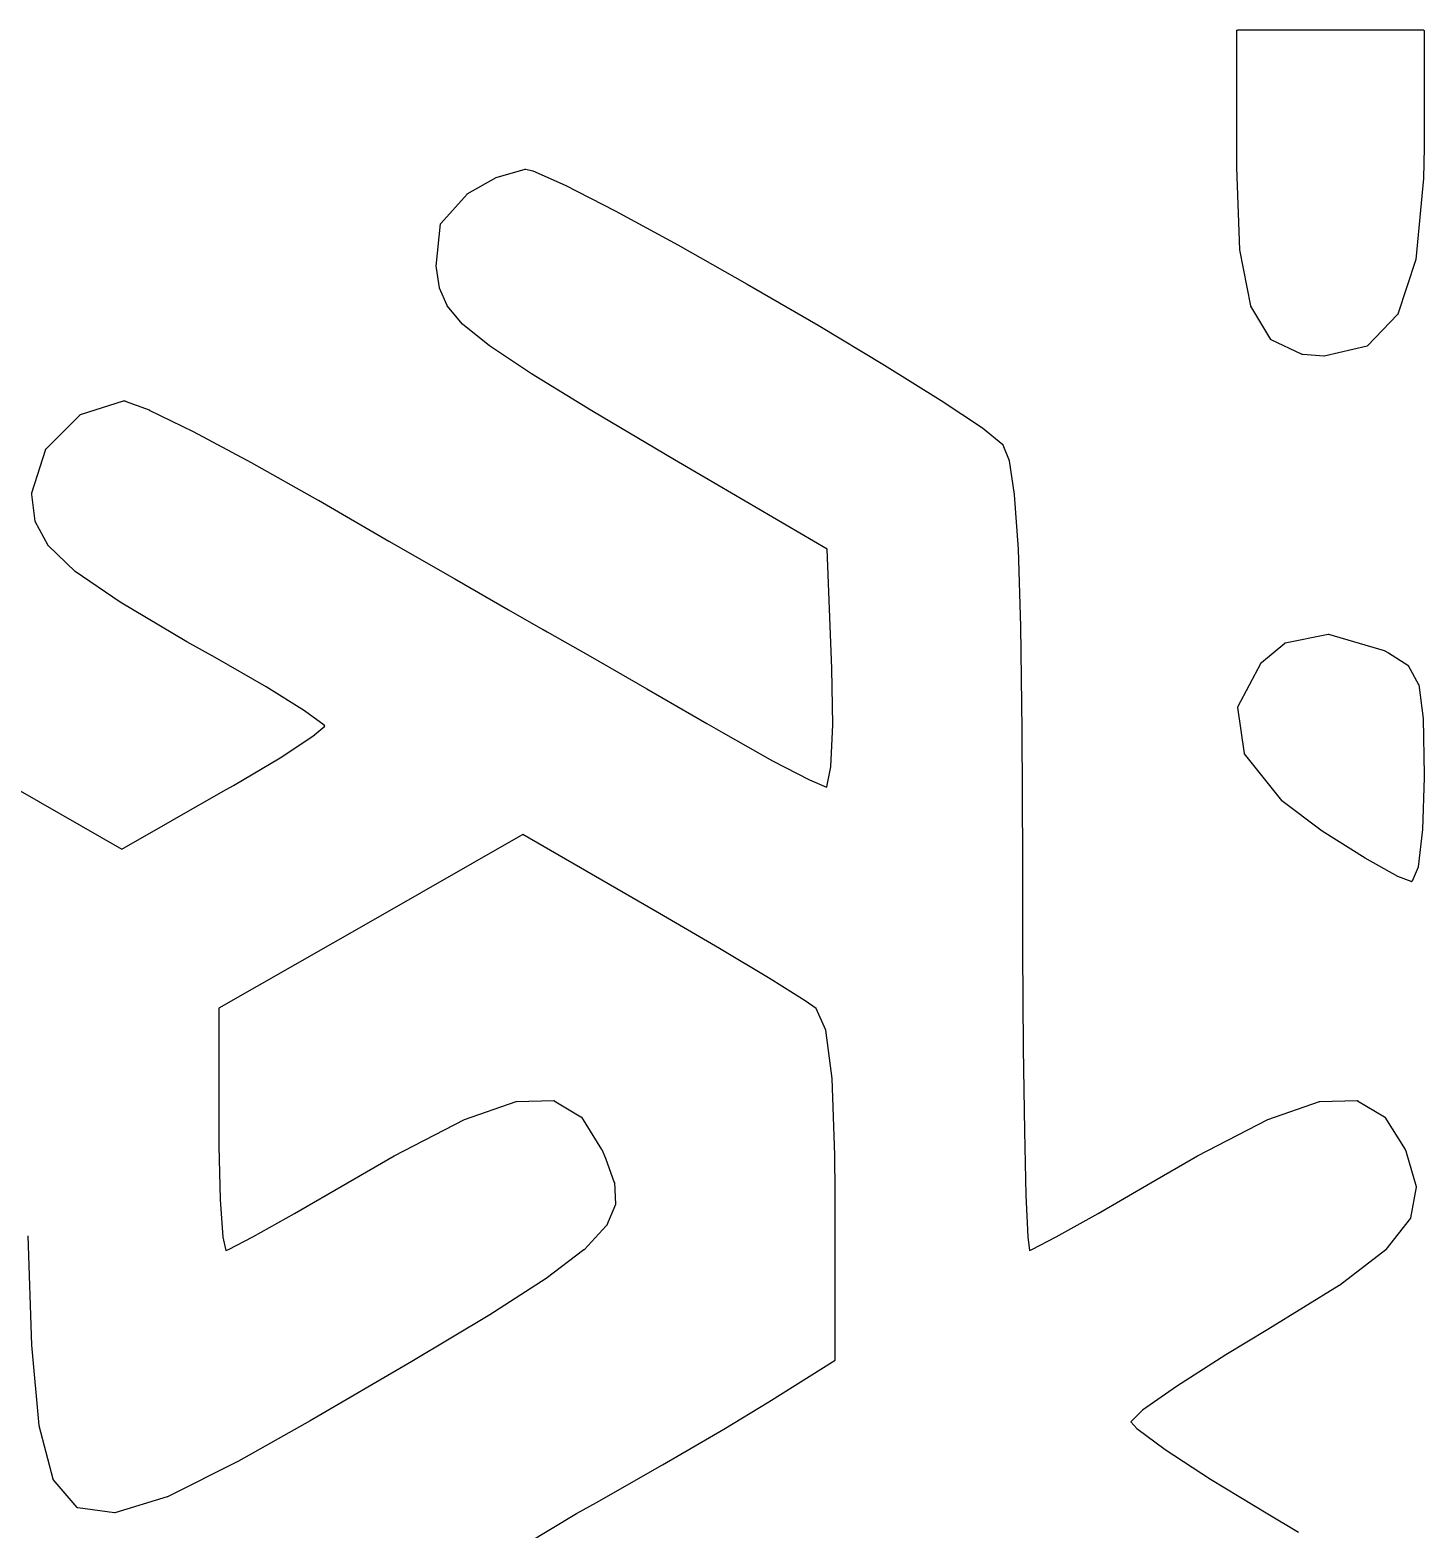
# Model space of a CAD drawing. Extents: x 175 to 215.1, y -115.1 to -74.9.
# Drawn here: x 207.48 to 215.12, y -83.14 to -74.93 of the extents above; entities that cross this region are included whole.
import ezdxf

# ---------------------------------------------------------------- set-up
doc = ezdxf.new("R2010")
doc.units = 0
doc.layers.add('BLACK', color=7, linetype='CONTINUOUS')

msp = doc.modelspace()

# ---------------------------------------------------------------- linework, layer by layer
at = {"layer": 'BLACK', "linetype": 'CONTINUOUS'}
for p, q in [((214.095, -74.932), (214.096, -74.9315)), ((214.095, -74.9321), (214.095, -74.932)), ((214.095, -74.932), (214.095, -74.932)), ((214.095, -74.9324), (214.095, -74.9321)), ((214.095, -74.933), (214.095, -74.9324)), ((214.095, -74.9334), (214.095, -74.933)), ((214.095, -74.933), (214.095, -74.933)), ((214.095, -74.933), (214.095, -74.933)), ((214.095, -74.9339), (214.095, -74.9334)), ((214.095, -75.6829), (214.095, -74.9339)), ((214.096, -74.9305), (214.096, -74.9304)), ((214.096, -74.9304), (214.097, -74.9304)), ((214.096, -74.9308), (214.096, -74.9305)), ((214.096, -74.9312), (214.096, -74.9308)), ((214.096, -74.9315), (214.096, -74.9312)), ((214.096, -74.9312), (214.096, -74.9312)), ((214.096, -74.9312), (214.096, -74.9312)), ((214.097, -74.9298), (214.098, -74.9296)), ((214.097, -74.9302), (214.097, -74.9298)), ((214.097, -74.9298), (214.097, -74.9298)), ((214.097, -74.9298), (214.097, -74.9298)), ((214.097, -74.9304), (214.097, -74.9302)), ((214.098, -74.9294), (214.099, -74.9292)), ((214.098, -74.9296), (214.098, -74.9294)), ((214.098, -74.9294), (214.098, -74.9294)), ((214.098, -74.9294), (214.098, -74.9294)), ((214.099, -74.9291), (214.1, -74.929)), ((214.099, -74.9292), (214.099, -74.9291)), ((214.099, -74.9291), (214.099, -74.9291)), ((214.099, -74.9291), (214.099, -74.9291)), ((214.099, -74.9291), (214.099, -74.9291)), ((214.1, -74.929), (215.116, -74.929)), ((215.116, -74.929), (215.117, -74.9291)), ((215.117, -74.9291), (215.117, -74.9291)), ((215.117, -74.9291), (215.117, -74.9291)), ((215.117, -74.9291), (215.117, -74.9291)), ((215.117, -74.9291), (215.118, -74.9293)), ((215.118, -74.9293), (215.118, -74.9294)), ((215.118, -74.9294), (215.118, -74.9294)), ((215.118, -74.9294), (215.118, -74.9294)), ((215.118, -74.9294), (215.118, -74.9297)), ((215.118, -74.9297), (215.119, -74.9299)), ((215.119, -74.9299), (215.119, -74.9299)), ((215.119, -74.9299), (215.119, -74.9299)), ((215.119, -74.9299), (215.119, -74.9302)), ((215.119, -74.9302), (215.12, -74.9305)), ((215.12, -74.9305), (215.12, -74.9305)), ((215.12, -74.9305), (215.12, -74.9305)), ((215.12, -74.9305), (215.12, -74.9308)), ((215.12, -74.9308), (215.12, -74.9312)), ((215.12, -74.9312), (215.12, -74.9312)), ((215.12, -74.9312), (215.12, -74.9313)), ((215.12, -74.9313), (215.12, -74.9317)), ((215.12, -74.9317), (215.121, -74.9321)), ((215.121, -74.9321), (215.121, -74.9321)), ((215.121, -74.9321), (215.121, -74.9321)), ((215.121, -74.9321), (215.121, -74.9325)), ((215.121, -74.9325), (215.121, -74.933)), ((215.121, -74.933), (215.121, -74.933)), ((215.121, -74.933), (215.121, -74.9331)), ((215.121, -74.9331), (215.121, -74.9334)), ((215.121, -74.9334), (215.121, -74.934)), ((215.121, -74.934), (215.121, -75.5746)), ((215.121, -75.5746), (215.119, -75.7418)), ((210.037, -75.7372), (210.195, -75.6912)), ((210.195, -75.6912), (210.196, -75.6911)), ((210.195, -75.6912), (210.195, -75.6912)), ((210.196, -75.6911), (210.196, -75.691)), ((210.196, -75.691), (210.196, -75.691)), ((210.196, -75.691), (210.197, -75.691)), ((210.196, -75.6911), (210.196, -75.6911)), ((210.197, -75.691), (210.197, -75.691)), ((210.197, -75.691), (210.197, -75.691)), ((210.197, -75.691), (210.197, -75.691)), ((210.197, -75.691), (210.198, -75.6911)), ((210.198, -75.6911), (210.198, -75.6911)), ((210.198, -75.6911), (210.238, -75.7008)), ((210.238, -75.7008), (210.238, -75.7008)), ((210.238, -75.7008), (210.238, -75.701)), ((210.238, -75.701), (210.238, -75.7011)), ((210.238, -75.7011), (210.414, -75.7788)), ((214.095, -75.683), (214.095, -75.6829)), ((214.095, -75.6829), (214.095, -75.6829)), ((214.095, -75.6831), (214.095, -75.683)), ((214.112, -76.1336), (214.095, -75.6831)), ((209.878, -75.8268), (210.036, -75.7377)), ((210.036, -75.7376), (210.037, -75.7374)), ((210.036, -75.7377), (210.036, -75.7376)), ((210.036, -75.7376), (210.036, -75.7376)), ((210.036, -75.7376), (210.036, -75.7376)), ((210.037, -75.7374), (210.037, -75.7372)), ((210.037, -75.7372), (210.037, -75.7372)), ((210.037, -75.7372), (210.037, -75.7372)), ((210.414, -75.7788), (210.414, -75.7789)), ((210.414, -75.7789), (210.414, -75.7789)), ((210.414, -75.7789), (210.414, -75.779)), ((210.414, -75.779), (210.689, -75.92)), ((215.119, -75.7422), (215.077, -76.1857)), ((215.119, -75.7418), (215.119, -75.7419)), ((215.119, -75.7419), (215.119, -75.7421)), ((215.119, -75.7421), (215.119, -75.7422)), ((209.733, -75.9887), (209.877, -75.8278)), ((209.877, -75.8273), (209.878, -75.8272)), ((209.877, -75.8276), (209.877, -75.8273)), ((209.877, -75.8278), (209.877, -75.8276)), ((209.877, -75.8278), (209.877, -75.8278)), ((209.878, -75.827), (209.878, -75.8268)), ((209.878, -75.8271), (209.878, -75.827)), ((209.878, -75.8272), (209.878, -75.8271)), ((210.689, -75.92), (210.689, -75.9201)), ((210.689, -75.9201), (210.689, -75.9201)), ((210.689, -75.9201), (210.689, -75.9201)), ((210.689, -75.9201), (211.031, -76.1069)), ((209.708, -76.2229), (209.732, -75.9915)), ((209.732, -75.9904), (209.733, -75.99)), ((209.732, -75.9905), (209.732, -75.9904)), ((209.732, -75.9904), (209.732, -75.9904)), ((209.732, -75.9909), (209.732, -75.9905)), ((209.732, -75.9913), (209.732, -75.9909)), ((209.732, -75.9914), (209.732, -75.9913)), ((209.732, -75.9915), (209.732, -75.9914)), ((209.732, -75.9914), (209.732, -75.9914)), ((209.733, -75.9888), (209.733, -75.9887)), ((209.733, -75.9887), (209.733, -75.9887)), ((209.733, -75.9891), (209.733, -75.9888)), ((209.733, -75.9895), (209.733, -75.9891)), ((209.733, -75.9896), (209.733, -75.9895)), ((209.733, -75.9895), (209.733, -75.9895)), ((209.733, -75.99), (209.733, -75.9896)), ((211.031, -76.1069), (211.031, -76.1069)), ((211.031, -76.1069), (211.031, -76.1069)), ((211.031, -76.1069), (211.031, -76.1069)), ((211.031, -76.1069), (211.412, -76.3217)), ((214.112, -76.1339), (214.112, -76.1336)), ((214.112, -76.1343), (214.112, -76.1339)), ((214.112, -76.1344), (214.112, -76.1343)), ((214.171, -76.44), (214.112, -76.1344)), ((215.076, -76.1869), (214.977, -76.4867)), ((215.077, -76.1863), (215.076, -76.1868)), ((215.076, -76.1868), (215.076, -76.1868)), ((215.076, -76.1868), (215.076, -76.1869)), ((215.077, -76.1857), (215.077, -76.1858)), ((215.077, -76.1858), (215.077, -76.1859)), ((215.077, -76.1859), (215.077, -76.1859)), ((215.077, -76.1859), (215.077, -76.1863)), ((209.708, -76.2233), (209.708, -76.2229)), ((209.708, -76.2238), (209.708, -76.2233)), ((209.708, -76.2239), (209.708, -76.2238)), ((209.709, -76.2338), (209.708, -76.2239)), ((209.709, -76.2339), (209.709, -76.2338)), ((209.709, -76.234), (209.709, -76.2339)), ((209.709, -76.2341), (209.709, -76.234)), ((209.726, -76.3417), (209.709, -76.2341)), ((209.726, -76.3418), (209.726, -76.3417)), ((209.726, -76.3419), (209.726, -76.3418)), ((209.726, -76.3423), (209.726, -76.3419)), ((209.726, -76.3427), (209.726, -76.3423)), ((209.726, -76.3428), (209.726, -76.3427)), ((209.726, -76.3427), (209.726, -76.3427)), ((209.726, -76.3429), (209.726, -76.3428)), ((209.767, -76.4391), (209.726, -76.3429)), ((211.412, -76.3217), (211.412, -76.3217)), ((211.412, -76.3217), (211.412, -76.3218)), ((211.412, -76.3218), (211.8, -76.547)), ((209.767, -76.4393), (209.767, -76.4391)), ((209.767, -76.4395), (209.767, -76.4393)), ((209.767, -76.4398), (209.767, -76.4395)), ((209.767, -76.44), (209.767, -76.4398)), ((209.767, -76.4402), (209.767, -76.44)), ((209.768, -76.4403), (209.767, -76.4402)), ((209.768, -76.4404), (209.768, -76.4403)), ((209.852, -76.5404), (209.768, -76.4404)), ((214.171, -76.4404), (214.171, -76.44)), ((214.171, -76.4407), (214.171, -76.4404)), ((214.171, -76.4409), (214.171, -76.4407)), ((214.171, -76.441), (214.171, -76.4409)), ((214.171, -76.4413), (214.171, -76.441)), ((214.172, -76.4416), (214.171, -76.4413)), ((214.172, -76.4417), (214.172, -76.4416)), ((214.281, -76.624), (214.172, -76.4417)), ((209.852, -76.5407), (209.852, -76.5404)), ((209.852, -76.5411), (209.852, -76.5407)), ((210, -76.6601), (209.852, -76.5411)), ((209.852, -76.5411), (209.852, -76.5411)), ((209.852, -76.5411), (209.852, -76.5411)), ((209.852, -76.5411), (209.852, -76.5411)), ((209.852, -76.5411), (209.852, -76.5411)), ((214.976, -76.4886), (214.811, -76.659)), ((214.977, -76.4873), (214.976, -76.4877)), ((214.976, -76.4877), (214.976, -76.4878)), ((214.976, -76.4878), (214.976, -76.4879)), ((214.976, -76.4879), (214.976, -76.4882)), ((214.976, -76.4882), (214.976, -76.4885)), ((214.976, -76.4885), (214.976, -76.4886)), ((214.976, -76.4886), (214.976, -76.4886)), ((214.977, -76.4867), (214.977, -76.4868)), ((214.977, -76.4868), (214.977, -76.4869)), ((214.977, -76.4869), (214.977, -76.487)), ((214.977, -76.487), (214.977, -76.4873)), ((211.8, -76.547), (211.8, -76.547)), ((211.8, -76.547), (211.8, -76.547)), ((211.8, -76.547), (212.164, -76.765)), ((214.282, -76.6243), (214.281, -76.624)), ((214.282, -76.6247), (214.282, -76.6243)), ((214.282, -76.6248), (214.282, -76.6247)), ((214.282, -76.6251), (214.282, -76.6248)), ((214.282, -76.6248), (214.282, -76.6248)), ((214.283, -76.6254), (214.282, -76.6251)), ((214.283, -76.6257), (214.283, -76.6254)), ((214.283, -76.6254), (214.283, -76.6254)), ((214.283, -76.6254), (214.283, -76.6254)), ((214.284, -76.6259), (214.283, -76.6257)), ((214.454, -76.7065), (214.284, -76.6259)), ((214.284, -76.6259), (214.284, -76.6259)), ((214.284, -76.6259), (214.284, -76.6259)), ((214.284, -76.6259), (214.284, -76.6259)), ((214.284, -76.6259), (214.284, -76.6259)), ((210, -76.6602), (210, -76.6601)), ((210, -76.6604), (210, -76.6602)), ((210.229, -76.8136), (210, -76.6604)), ((210, -76.6604), (210, -76.6604)), ((214.455, -76.7066), (214.454, -76.7065)), ((214.455, -76.7067), (214.455, -76.7066)), ((214.455, -76.7068), (214.455, -76.7067)), ((214.455, -76.7067), (214.455, -76.7067)), ((214.456, -76.7068), (214.455, -76.7068)), ((214.456, -76.7069), (214.456, -76.7068)), ((214.572, -76.7157), (214.456, -76.7069)), ((214.456, -76.7069), (214.456, -76.7069)), ((214.809, -76.6605), (214.573, -76.7156)), ((214.81, -76.6602), (214.809, -76.6603)), ((214.809, -76.6603), (214.809, -76.6605)), ((214.811, -76.6597), (214.81, -76.6599)), ((214.81, -76.6599), (214.81, -76.6601)), ((214.81, -76.6601), (214.81, -76.6602)), ((214.81, -76.6602), (214.81, -76.6602)), ((214.811, -76.659), (214.811, -76.659)), ((214.811, -76.659), (214.811, -76.659)), ((214.811, -76.659), (214.811, -76.6591)), ((214.811, -76.6591), (214.811, -76.6591)), ((214.811, -76.6591), (214.811, -76.6594)), ((214.811, -76.6594), (214.811, -76.6597)), ((214.811, -76.6597), (214.811, -76.6597)), ((214.811, -76.6597), (214.811, -76.6597)), ((212.164, -76.765), (212.164, -76.765)), ((212.164, -76.765), (212.164, -76.765)), ((212.164, -76.765), (212.164, -76.765)), ((212.164, -76.765), (212.475, -76.9582)), ((214.573, -76.7157), (214.572, -76.7157)), ((214.572, -76.7157), (214.572, -76.7157)), ((214.572, -76.7157), (214.572, -76.7157)), ((214.573, -76.7156), (214.573, -76.7156)), ((214.573, -76.7156), (214.573, -76.7156)), ((214.573, -76.7156), (214.573, -76.7157)), ((214.573, -76.7157), (214.573, -76.7157)), ((210.229, -76.8137), (210.229, -76.8136)), ((210.23, -76.8137), (210.229, -76.8137)), ((210.229, -76.8137), (210.229, -76.8137)), ((210.561, -77.0164), (210.23, -76.8137)), ((207.57, -77.2233), (207.756, -77.0374)), ((207.756, -77.0367), (207.757, -77.0366)), ((207.756, -77.0369), (207.756, -77.0367)), ((207.756, -77.0371), (207.756, -77.0369)), ((207.756, -77.0372), (207.756, -77.0371)), ((207.756, -77.0373), (207.756, -77.0372)), ((207.756, -77.0374), (207.756, -77.0373)), ((207.757, -77.0362), (207.758, -77.0361)), ((207.757, -77.0363), (207.757, -77.0362)), ((207.757, -77.0364), (207.757, -77.0363)), ((207.757, -77.0365), (207.757, -77.0364)), ((207.757, -77.0366), (207.757, -77.0365)), ((207.758, -77.0361), (207.994, -76.9612)), ((207.994, -76.9611), (207.994, -76.961)), ((207.994, -76.961), (207.995, -76.961)), ((207.994, -76.9612), (207.994, -76.9611)), ((207.994, -76.9612), (207.994, -76.9612)), ((207.995, -76.961), (207.995, -76.961)), ((207.995, -76.961), (207.995, -76.961)), ((207.995, -76.961), (207.995, -76.961)), ((207.995, -76.961), (208.002, -76.9615)), ((208.002, -76.9615), (208.002, -76.9616)), ((208.002, -76.9616), (208.002, -76.9616)), ((208.002, -76.9616), (208.002, -76.9616)), ((208.002, -76.9616), (208.003, -76.9617)), ((208.003, -76.9617), (208.003, -76.9617)), ((208.003, -76.9617), (208.003, -76.9618)), ((208.003, -76.9618), (208.003, -76.9618)), ((208.003, -76.9618), (208.134, -77.011)), ((208.134, -77.011), (208.134, -77.0111)), ((208.134, -77.0111), (208.134, -77.0112)), ((208.134, -77.0112), (208.134, -77.0112)), ((208.134, -77.0112), (208.375, -77.1288)), ((211.014, -77.2836), (210.561, -77.0164)), ((210.561, -77.0164), (210.561, -77.0164)), ((210.561, -77.0164), (210.561, -77.0164)), ((212.475, -76.9582), (212.475, -76.9582)), ((212.475, -76.9582), (212.475, -76.9582)), ((212.475, -76.9582), (212.475, -76.9583)), ((212.475, -76.9583), (212.701, -77.1089)), ((212.701, -77.1089), (212.701, -77.1089)), ((212.701, -77.1089), (212.701, -77.1091)), ((212.701, -77.1091), (212.701, -77.1092)), ((212.701, -77.1092), (212.812, -77.1997)), ((208.375, -77.1288), (208.375, -77.1289)), ((208.375, -77.1289), (208.375, -77.1289)), ((208.375, -77.1289), (208.375, -77.1289)), ((208.375, -77.1289), (208.694, -77.2986)), ((212.812, -77.1997), (212.812, -77.1998)), ((212.812, -77.1998), (212.812, -77.2)), ((212.812, -77.2), (212.812, -77.2001)), ((212.812, -77.2001), (212.813, -77.2003)), ((212.813, -77.2003), (212.813, -77.2004)), ((212.813, -77.2004), (212.813, -77.2007)), ((212.813, -77.2007), (212.813, -77.2009)), ((212.813, -77.2009), (212.813, -77.2011)), ((212.813, -77.2011), (212.813, -77.2013)), ((212.813, -77.2013), (212.813, -77.2015)), ((212.813, -77.2015), (212.813, -77.2018)), ((212.813, -77.2018), (212.847, -77.2878)), ((207.491, -77.4642), (207.569, -77.2253)), ((207.569, -77.2242), (207.57, -77.2241)), ((207.569, -77.2244), (207.569, -77.2242)), ((207.569, -77.2247), (207.569, -77.2244)), ((207.569, -77.225), (207.569, -77.2247)), ((207.569, -77.2251), (207.569, -77.225)), ((207.569, -77.2253), (207.569, -77.2251)), ((207.569, -77.2253), (207.569, -77.2253)), ((207.57, -77.2235), (207.57, -77.2233)), ((207.57, -77.2236), (207.57, -77.2235)), ((207.57, -77.2239), (207.57, -77.2236)), ((207.57, -77.2241), (207.57, -77.2239)), ((211.014, -77.2837), (211.014, -77.2836)), ((211.176, -77.3788), (211.014, -77.2837)), ((208.694, -77.2986), (208.694, -77.2986)), ((208.694, -77.2986), (208.694, -77.2986)), ((208.694, -77.2986), (208.694, -77.2986)), ((208.694, -77.2986), (209.058, -77.5039)), ((212.847, -77.2878), (212.847, -77.2878)), ((212.847, -77.2878), (212.847, -77.2879)), ((212.847, -77.2879), (212.847, -77.2879)), ((212.847, -77.2879), (212.847, -77.2883)), ((212.847, -77.2883), (212.847, -77.2888)), ((212.847, -77.2888), (212.847, -77.2888)), ((212.847, -77.2888), (212.847, -77.2889)), ((212.847, -77.2889), (212.875, -77.4749)), ((211.851, -77.7733), (211.176, -77.3788)), ((211.176, -77.3788), (211.176, -77.3788)), ((207.491, -77.4644), (207.491, -77.4642)), ((207.491, -77.4647), (207.491, -77.4644)), ((207.491, -77.4649), (207.491, -77.4647)), ((207.491, -77.4652), (207.491, -77.4649)), ((207.491, -77.4654), (207.491, -77.4652)), ((207.491, -77.4656), (207.491, -77.4654)), ((207.491, -77.4657), (207.491, -77.4656)), ((207.491, -77.4726), (207.491, -77.4657)), ((207.491, -77.4729), (207.491, -77.4726)), ((207.491, -77.4732), (207.491, -77.4729)), ((207.491, -77.4733), (207.491, -77.4732)), ((207.51, -77.6194), (207.491, -77.4733)), ((209.058, -77.5039), (209.058, -77.5039)), ((209.058, -77.5039), (209.058, -77.5039)), ((209.058, -77.5039), (209.062, -77.5059)), ((209.062, -77.5059), (209.062, -77.5059)), ((209.062, -77.5059), (209.062, -77.5059)), ((209.062, -77.5059), (209.448, -77.7291)), ((212.875, -77.4749), (212.875, -77.4749)), ((212.875, -77.4749), (212.875, -77.4751)), ((212.875, -77.4751), (212.875, -77.4752)), ((212.875, -77.4752), (212.896, -77.7729)), ((207.51, -77.6197), (207.51, -77.6194)), ((207.51, -77.6201), (207.51, -77.6197)), ((207.51, -77.6202), (207.51, -77.6201)), ((207.51, -77.6203), (207.51, -77.6202)), ((207.51, -77.6207), (207.51, -77.6203)), ((207.51, -77.621), (207.51, -77.6207)), ((207.51, -77.6211), (207.51, -77.621)), ((207.582, -77.7542), (207.51, -77.6211)), ((207.582, -77.7544), (207.582, -77.7542)), ((207.582, -77.7546), (207.582, -77.7544)), ((207.582, -77.7548), (207.582, -77.7546)), ((207.582, -77.755), (207.582, -77.7548)), ((207.582, -77.7552), (207.582, -77.755)), ((207.583, -77.7554), (207.582, -77.7552)), ((207.73, -77.8959), (207.583, -77.7554)), ((207.583, -77.7554), (207.583, -77.7554)), ((209.448, -77.7291), (209.448, -77.7291)), ((209.448, -77.7291), (209.809, -77.9367)), ((211.876, -78.4266), (211.851, -77.7733)), ((212.896, -77.7729), (212.896, -77.7729)), ((212.896, -77.7729), (212.896, -77.773)), ((212.896, -77.773), (212.896, -77.773)), ((212.896, -77.773), (212.909, -78.1967)), ((207.73, -77.8961), (207.73, -77.8959)), ((207.73, -77.8964), (207.73, -77.8961)), ((207.975, -78.0645), (207.73, -77.8964)), ((207.73, -77.8964), (207.73, -77.8964)), ((209.809, -77.9367), (210.104, -78.1057)), ((207.976, -78.0646), (207.975, -78.0645)), ((207.976, -78.0647), (207.976, -78.0646)), ((208.342, -78.2808), (207.976, -78.0647)), ((207.976, -78.0647), (207.976, -78.0647)), ((210.104, -78.1057), (210.292, -78.2129)), ((210.292, -78.2129), (210.293, -78.213)), ((210.293, -78.213), (210.293, -78.213)), ((210.293, -78.213), (210.316, -78.2263)), ((210.316, -78.2263), (210.316, -78.2264)), ((210.316, -78.2264), (210.316, -78.2264)), ((210.316, -78.2264), (210.551, -78.3601)), ((212.909, -78.1967), (212.909, -78.1967)), ((212.909, -78.1967), (212.909, -78.1968)), ((212.909, -78.1968), (212.909, -78.1968)), ((212.909, -78.1968), (212.917, -78.7608)), ((214.36, -78.2873), (214.595, -78.2387)), ((214.595, -78.2387), (214.595, -78.2386)), ((214.595, -78.2386), (214.596, -78.2386)), ((214.595, -78.2387), (214.595, -78.2387)), ((214.595, -78.2387), (214.595, -78.2387)), ((214.596, -78.2386), (214.596, -78.2386)), ((214.596, -78.2386), (214.597, -78.2387)), ((214.596, -78.2386), (214.596, -78.2386)), ((214.596, -78.2386), (214.596, -78.2386)), ((214.597, -78.2387), (214.597, -78.2387)), ((214.597, -78.2387), (214.597, -78.2388)), ((214.597, -78.2388), (214.597, -78.2388)), ((214.597, -78.2388), (214.902, -78.3295)), ((208.496, -78.3673), (208.342, -78.2808)), ((208.342, -78.2808), (208.342, -78.2808)), ((208.342, -78.2808), (208.342, -78.2808)), ((208.342, -78.2808), (208.342, -78.2808)), ((214.231, -78.394), (214.358, -78.2884)), ((214.358, -78.2882), (214.359, -78.2881)), ((214.358, -78.2883), (214.358, -78.2882)), ((214.358, -78.2884), (214.358, -78.2883)), ((214.359, -78.2876), (214.36, -78.2875)), ((214.359, -78.2877), (214.359, -78.2876)), ((214.359, -78.2878), (214.359, -78.2877)), ((214.359, -78.2879), (214.359, -78.2878)), ((214.359, -78.2881), (214.359, -78.2879)), ((214.36, -78.2874), (214.36, -78.2873)), ((214.36, -78.2875), (214.36, -78.2874)), ((214.36, -78.2874), (214.36, -78.2874)), ((214.902, -78.3295), (214.902, -78.3295)), ((214.902, -78.3295), (214.902, -78.3296)), ((214.902, -78.3296), (214.902, -78.3297)), ((214.902, -78.3297), (214.926, -78.3408)), ((214.926, -78.3408), (214.926, -78.3408)), ((214.926, -78.3408), (214.927, -78.341)), ((214.927, -78.341), (214.927, -78.3411)), ((214.927, -78.3411), (215.032, -78.4085)), ((208.775, -78.5281), (208.496, -78.3673)), ((210.551, -78.3601), (210.551, -78.3601)), ((210.551, -78.3601), (210.551, -78.3602)), ((210.551, -78.3602), (210.862, -78.5393)), ((211.881, -78.7353), (211.876, -78.4266)), ((214.1, -78.6376), (214.229, -78.3955)), ((214.229, -78.3954), (214.23, -78.3951)), ((214.229, -78.3955), (214.229, -78.3954)), ((214.23, -78.3943), (214.231, -78.394)), ((214.23, -78.3946), (214.23, -78.3943)), ((214.23, -78.3947), (214.23, -78.3946)), ((214.23, -78.3951), (214.23, -78.3947)), ((214.23, -78.3947), (214.23, -78.3947)), ((215.032, -78.4085), (215.032, -78.4085)), ((215.032, -78.4085), (215.032, -78.4087)), ((215.032, -78.4087), (215.032, -78.4088)), ((215.032, -78.4088), (215.032, -78.409)), ((215.032, -78.409), (215.033, -78.4091)), ((215.033, -78.4091), (215.033, -78.4093)), ((215.033, -78.4093), (215.033, -78.4095)), ((215.033, -78.4095), (215.033, -78.4097)), ((215.033, -78.4097), (215.033, -78.4099)), ((215.033, -78.4099), (215.033, -78.4101)), ((215.033, -78.4101), (215.034, -78.4103)), ((215.034, -78.4103), (215.091, -78.5143)), ((215.091, -78.5143), (215.091, -78.5144)), ((215.091, -78.5144), (215.091, -78.5148)), ((215.091, -78.5148), (215.092, -78.5151)), ((215.092, -78.5151), (215.092, -78.5152)), ((215.092, -78.5152), (215.092, -78.5153)), ((215.092, -78.5153), (215.092, -78.5157)), ((215.092, -78.5157), (215.092, -78.5161)), ((215.092, -78.5161), (215.116, -78.701)), ((208.986, -78.6588), (208.775, -78.5281)), ((210.862, -78.5393), (210.862, -78.5393)), ((210.862, -78.5393), (210.862, -78.5393)), ((210.862, -78.5393), (211.19, -78.729)), ((209.093, -78.737), (208.986, -78.6588)), ((214.1, -78.6377), (214.1, -78.6376)), ((214.1, -78.6378), (214.1, -78.6377)), ((214.1, -78.6382), (214.1, -78.6378)), ((214.1, -78.6385), (214.1, -78.6382)), ((214.1, -78.6386), (214.1, -78.6385)), ((214.1, -78.6387), (214.1, -78.6386)), ((214.1, -78.6391), (214.1, -78.6387)), ((214.1, -78.6395), (214.1, -78.6391)), ((214.1, -78.6396), (214.1, -78.6395)), ((214.1, -78.6397), (214.1, -78.6396)), ((214.1, -78.6401), (214.1, -78.6397)), ((214.1, -78.6405), (214.1, -78.6401)), ((214.1, -78.6406), (214.1, -78.6405)), ((214.1, -78.6407), (214.1, -78.6406)), ((214.137, -78.8926), (214.1, -78.6407)), ((214.1, -78.6407), (214.1, -78.6407)), ((209.032, -78.7989), (209.097, -78.7431)), ((209.097, -78.7431), (209.093, -78.737)), ((211.19, -78.729), (211.19, -78.7291)), ((211.19, -78.7291), (211.28, -78.7808)), ((211.871, -78.9655), (211.881, -78.7353)), ((212.917, -78.7608), (212.917, -78.7609)), ((212.917, -78.7609), (212.92, -79.4798)), ((215.116, -78.701), (215.116, -78.701)), ((215.116, -78.701), (215.116, -78.7013)), ((215.116, -78.7013), (215.116, -78.7015)), ((215.116, -78.7015), (215.121, -79.0115)), ((206.949, -78.825), (207.984, -79.4168)), ((208.852, -78.9161), (209.032, -78.7989)), ((211.28, -78.7808), (211.551, -78.9325)), ((208.596, -79.0688), (208.852, -78.9161)), ((214.137, -78.8928), (214.137, -78.8926)), ((214.137, -78.8931), (214.137, -78.8928)), ((214.137, -78.8933), (214.137, -78.8931)), ((214.138, -78.8935), (214.137, -78.8933)), ((214.138, -78.8938), (214.138, -78.8935)), ((214.138, -78.894), (214.138, -78.8938)), ((214.138, -78.8942), (214.138, -78.894)), ((214.138, -78.8944), (214.138, -78.8942)), ((214.138, -78.8946), (214.138, -78.8944)), ((214.138, -78.8949), (214.138, -78.8946)), ((214.341, -79.151), (214.138, -78.8949)), ((214.138, -78.8949), (214.138, -78.8949)), ((211.551, -78.9325), (211.754, -79.0383)), ((211.849, -79.075), (211.871, -78.9655)), ((208.541, -79.1001), (208.596, -79.0688)), ((211.754, -79.0383), (211.847, -79.077)), ((211.847, -79.077), (211.849, -79.075)), ((215.121, -79.024), (215.112, -79.31)), ((215.121, -79.0115), (215.121, -79.0116)), ((215.121, -79.0116), (215.121, -79.0116)), ((215.121, -79.0116), (215.121, -79.0116)), ((215.121, -79.0116), (215.121, -79.0239)), ((215.121, -79.0239), (215.121, -79.0239)), ((215.121, -79.0239), (215.121, -79.024)), ((215.121, -79.024), (215.121, -79.024)), ((207.984, -79.4168), (208.541, -79.1001)), ((208.541, -79.1001), (208.541, -79.1001)), ((214.341, -79.1511), (214.341, -79.151)), ((214.341, -79.1512), (214.341, -79.1511)), ((214.341, -79.1515), (214.341, -79.1512)), ((214.341, -79.1517), (214.341, -79.1515)), ((214.341, -79.1518), (214.341, -79.1517)), ((214.342, -79.1519), (214.341, -79.1518)), ((214.562, -79.3189), (214.342, -79.1519)), ((214.342, -79.1519), (214.342, -79.1519)), ((210.183, -79.3373), (209.35, -79.813)), ((210.932, -79.7695), (210.183, -79.3373)), ((214.562, -79.319), (214.562, -79.3189)), ((214.562, -79.3191), (214.562, -79.319)), ((214.798, -79.4666), (214.562, -79.3191)), ((214.562, -79.3191), (214.562, -79.3191)), ((215.112, -79.3104), (215.089, -79.5138)), ((215.112, -79.31), (215.112, -79.3101)), ((215.112, -79.3101), (215.112, -79.3103)), ((215.112, -79.3103), (215.112, -79.3104)), ((212.92, -79.4798), (212.92, -79.4798)), ((212.92, -79.4798), (212.921, -79.9754)), ((214.798, -79.4667), (214.798, -79.4666)), ((214.798, -79.4666), (214.798, -79.4666)), ((214.977, -79.5668), (214.798, -79.4667)), ((214.798, -79.4667), (214.798, -79.4667)), ((214.978, -79.5669), (214.977, -79.5668)), ((214.978, -79.567), (214.978, -79.5669)), ((214.978, -79.5671), (214.978, -79.567)), ((215.05, -79.5953), (214.978, -79.5671)), ((215.088, -79.5152), (215.056, -79.5926)), ((215.089, -79.5142), (215.088, -79.5145)), ((215.088, -79.5145), (215.088, -79.5148)), ((215.088, -79.5148), (215.088, -79.515)), ((215.088, -79.515), (215.088, -79.5152)), ((215.089, -79.5138), (215.089, -79.5139)), ((215.089, -79.5139), (215.089, -79.5141)), ((215.089, -79.5141), (215.089, -79.5142)), ((215.05, -79.5954), (215.05, -79.5953)), ((215.051, -79.5956), (215.05, -79.5954)), ((215.051, -79.5957), (215.051, -79.5956)), ((215.051, -79.5956), (215.051, -79.5956)), ((215.051, -79.5956), (215.051, -79.5956)), ((215.051, -79.5956), (215.051, -79.5956)), ((215.052, -79.5957), (215.051, -79.5957)), ((215.053, -79.5956), (215.052, -79.5956)), ((215.052, -79.5956), (215.052, -79.5956)), ((215.052, -79.5956), (215.052, -79.5957)), ((215.052, -79.5957), (215.052, -79.5957)), ((215.054, -79.5953), (215.053, -79.5953)), ((215.053, -79.5953), (215.053, -79.5953)), ((215.053, -79.5953), (215.053, -79.5954)), ((215.053, -79.5954), (215.053, -79.5956)), ((215.053, -79.5956), (215.053, -79.5956)), ((215.055, -79.5945), (215.054, -79.5948)), ((215.054, -79.5948), (215.054, -79.5948)), ((215.054, -79.5948), (215.054, -79.5949)), ((215.054, -79.5949), (215.054, -79.5951)), ((215.054, -79.5951), (215.054, -79.5953)), ((215.056, -79.5935), (215.055, -79.5939)), ((215.055, -79.5939), (215.055, -79.5942)), ((215.055, -79.5942), (215.055, -79.5942)), ((215.055, -79.5942), (215.055, -79.5942)), ((215.055, -79.5942), (215.055, -79.5945)), ((215.056, -79.5926), (215.056, -79.5926)), ((215.056, -79.5926), (215.056, -79.5931)), ((215.056, -79.5931), (215.056, -79.5934)), ((215.056, -79.5934), (215.056, -79.5934)), ((215.056, -79.5934), (215.056, -79.5935)), ((209.35, -79.813), (208.517, -80.2888)), ((210.932, -79.7696), (210.932, -79.7695)), ((211.26, -79.9607), (210.932, -79.7696)), ((211.537, -80.1275), (211.26, -79.9607)), ((212.921, -79.9754), (212.921, -79.9754)), ((212.921, -79.9754), (212.925, -80.5083)), ((211.729, -80.2477), (211.537, -80.1275)), ((208.517, -80.2888), (208.517, -80.9543)), ((211.789, -80.2895), (211.729, -80.2477)), ((211.842, -80.4095), (211.789, -80.2895)), ((211.877, -80.6744), (211.842, -80.4095)), ((212.925, -80.5083), (212.925, -80.5083)), ((212.925, -80.5083), (212.931, -80.9619)), ((211.892, -81.0943), (211.877, -80.6744)), ((209.863, -80.8989), (210.146, -80.7994)), ((210.146, -80.7993), (210.147, -80.7992)), ((210.146, -80.7994), (210.146, -80.7993)), ((210.146, -80.7993), (210.146, -80.7993)), ((210.147, -80.7992), (210.147, -80.7991)), ((210.147, -80.7991), (210.147, -80.7991)), ((210.147, -80.7991), (210.148, -80.7991)), ((210.147, -80.7992), (210.147, -80.7992)), ((210.148, -80.7991), (210.352, -80.7948)), ((210.352, -80.7948), (210.352, -80.7948)), ((210.352, -80.7948), (210.352, -80.7948)), ((210.352, -80.7948), (210.353, -80.7948)), ((210.353, -80.7948), (210.353, -80.7949)), ((210.353, -80.7949), (210.353, -80.7949)), ((210.353, -80.7949), (210.353, -80.795)), ((210.353, -80.795), (210.354, -80.7951)), ((210.354, -80.7951), (210.354, -80.7951)), ((210.354, -80.7951), (210.354, -80.7952)), ((210.354, -80.7952), (210.354, -80.7953)), ((210.354, -80.7953), (210.355, -80.7955)), ((210.355, -80.7955), (210.501, -80.8836)), ((214.265, -80.8989), (214.549, -80.7994)), ((214.549, -80.7992), (214.55, -80.7991)), ((214.549, -80.7993), (214.549, -80.7992)), ((214.549, -80.7992), (214.549, -80.7992)), ((214.549, -80.7994), (214.549, -80.7993)), ((214.549, -80.7993), (214.549, -80.7993)), ((214.55, -80.7991), (214.754, -80.7948)), ((214.55, -80.7991), (214.55, -80.7991)), ((214.55, -80.7991), (214.55, -80.7991)), ((214.754, -80.7948), (214.755, -80.7948)), ((214.755, -80.7948), (214.755, -80.7948)), ((214.755, -80.7948), (214.755, -80.7948)), ((214.755, -80.7948), (214.755, -80.7949)), ((214.755, -80.7949), (214.756, -80.7949)), ((214.756, -80.7949), (214.756, -80.795)), ((214.756, -80.795), (214.756, -80.7951)), ((214.756, -80.7951), (214.756, -80.7951)), ((214.756, -80.7951), (214.756, -80.7952)), ((214.756, -80.7952), (214.757, -80.7953)), ((214.757, -80.7953), (214.757, -80.7955)), ((214.757, -80.7955), (214.904, -80.8836)), ((209.477, -81.0969), (209.862, -80.8992)), ((209.862, -80.899), (209.863, -80.8989)), ((209.862, -80.8992), (209.862, -80.899)), ((209.862, -80.8992), (209.862, -80.8992)), ((210.501, -80.8836), (210.501, -80.8836)), ((210.501, -80.8836), (210.502, -80.8837)), ((210.502, -80.8837), (210.502, -80.8838)), ((210.502, -80.8838), (210.502, -80.884)), ((210.502, -80.884), (210.502, -80.8842)), ((210.502, -80.8842), (210.502, -80.8843)), ((210.502, -80.8843), (210.502, -80.8845)), ((210.502, -80.8845), (210.503, -80.8847)), ((210.503, -80.8847), (210.503, -80.8849)), ((210.503, -80.8849), (210.503, -80.8851)), ((210.503, -80.8851), (210.503, -80.8852)), ((210.503, -80.8852), (210.614, -81.0628)), ((213.88, -81.0969), (214.265, -80.8992)), ((214.265, -80.899), (214.265, -80.8989)), ((214.265, -80.8992), (214.265, -80.899)), ((214.265, -80.8992), (214.265, -80.8992)), ((214.904, -80.8836), (214.904, -80.8836)), ((214.904, -80.8836), (214.904, -80.8837)), ((214.904, -80.8837), (214.904, -80.8838)), ((214.904, -80.8838), (214.905, -80.884)), ((214.905, -80.884), (214.905, -80.8842)), ((214.905, -80.8842), (214.905, -80.8843)), ((214.905, -80.8843), (214.905, -80.8845)), ((214.905, -80.8845), (214.905, -80.8847)), ((214.905, -80.8847), (214.906, -80.8849)), ((214.906, -80.8849), (214.906, -80.8851)), ((214.906, -80.8851), (214.906, -80.8852)), ((214.906, -80.8852), (215.017, -81.0628)), ((208.517, -80.9543), (208.517, -81.0422)), ((212.931, -80.9619), (212.939, -81.3139)), ((208.517, -81.0422), (208.524, -81.3376)), ((210.614, -81.0628), (210.614, -81.0628)), ((210.614, -81.0628), (210.615, -81.0631)), ((210.615, -81.0631), (210.615, -81.0634)), ((210.615, -81.0634), (210.636, -81.1106)), ((215.017, -81.0628), (215.017, -81.0628)), ((215.017, -81.0628), (215.017, -81.0631)), ((215.017, -81.0631), (215.017, -81.0634)), ((215.017, -81.0634), (215.023, -81.076)), ((209.221, -81.2448), (209.477, -81.097)), ((209.477, -81.097), (209.477, -81.0969)), ((209.477, -81.097), (209.477, -81.097)), ((209.477, -81.097), (209.477, -81.097)), ((210.636, -81.1106), (210.636, -81.1107)), ((210.636, -81.1107), (210.636, -81.1109)), ((210.636, -81.1109), (210.636, -81.111)), ((210.636, -81.111), (210.683, -81.2429)), ((211.894, -81.2962), (211.892, -81.0943)), ((213.624, -81.2448), (213.88, -81.097)), ((213.88, -81.097), (213.88, -81.0969)), ((213.88, -81.097), (213.88, -81.097)), ((213.88, -81.097), (213.88, -81.097)), ((215.023, -81.076), (215.023, -81.076)), ((215.023, -81.076), (215.023, -81.0763)), ((215.023, -81.0763), (215.023, -81.0766)), ((215.023, -81.0766), (215.078, -81.2662)), ((208.932, -81.413), (209.221, -81.2449)), ((209.221, -81.2449), (209.221, -81.2448)), ((209.221, -81.2448), (209.221, -81.2448)), ((210.683, -81.2429), (210.683, -81.243)), ((210.683, -81.243), (210.683, -81.2432)), ((210.683, -81.2432), (210.683, -81.2434)), ((210.683, -81.2434), (210.683, -81.2437)), ((210.683, -81.2437), (210.684, -81.2439)), ((210.684, -81.2439), (210.684, -81.2441)), ((210.684, -81.2441), (210.684, -81.2443)), ((210.684, -81.2443), (210.69, -81.3616)), ((211.894, -82.2163), (211.894, -81.2962)), ((213.335, -81.413), (213.624, -81.2449)), ((213.624, -81.2449), (213.624, -81.2448)), ((213.624, -81.2448), (213.624, -81.2448)), ((215.078, -81.2685), (215.047, -81.4375)), ((215.078, -81.2662), (215.078, -81.2662)), ((215.078, -81.2662), (215.078, -81.2664)), ((215.078, -81.2664), (215.078, -81.2665)), ((215.078, -81.2665), (215.078, -81.2669)), ((215.078, -81.2669), (215.078, -81.2672)), ((215.078, -81.2672), (215.078, -81.2673)), ((215.078, -81.2673), (215.078, -81.2675)), ((215.078, -81.2675), (215.078, -81.2678)), ((215.078, -81.2678), (215.078, -81.2682)), ((215.078, -81.2682), (215.078, -81.2683)), ((215.078, -81.2683), (215.078, -81.2685)), ((208.524, -81.3376), (208.538, -81.544)), ((210.69, -81.3638), (210.64, -81.4804)), ((210.69, -81.3616), (210.69, -81.3616)), ((210.69, -81.3616), (210.69, -81.3618)), ((210.69, -81.3618), (210.69, -81.3619)), ((210.69, -81.3619), (210.69, -81.3623)), ((210.69, -81.3623), (210.69, -81.3626)), ((210.69, -81.3626), (210.69, -81.3627)), ((210.69, -81.3627), (210.69, -81.3629)), ((210.69, -81.3629), (210.69, -81.3632)), ((210.69, -81.3632), (210.69, -81.3636)), ((210.69, -81.3636), (210.69, -81.3637)), ((210.69, -81.3637), (210.69, -81.3638)), ((212.939, -81.3139), (212.949, -81.5413)), ((208.703, -81.5417), (208.932, -81.413)), ((213.106, -81.5417), (213.335, -81.413)), ((215.046, -81.4397), (214.912, -81.6108)), ((215.047, -81.4378), (215.046, -81.438)), ((215.046, -81.438), (215.046, -81.4382)), ((215.046, -81.4382), (215.046, -81.4385)), ((215.046, -81.4385), (215.046, -81.4387)), ((215.046, -81.4387), (215.046, -81.4389)), ((215.046, -81.4389), (215.046, -81.4391)), ((215.046, -81.4391), (215.046, -81.4394)), ((215.046, -81.4394), (215.046, -81.4395)), ((215.046, -81.4395), (215.046, -81.4397)), ((215.047, -81.4375), (215.047, -81.4376)), ((215.047, -81.4376), (215.047, -81.4378)), ((207.491, -82.1349), (207.472, -81.5361)), ((208.538, -81.544), (208.555, -81.6161)), ((208.569, -81.6112), (208.703, -81.5417)), ((210.639, -81.4818), (210.518, -81.6119)), ((210.64, -81.4811), (210.639, -81.4812)), ((210.639, -81.4812), (210.639, -81.4813)), ((210.639, -81.4813), (210.639, -81.4816)), ((210.639, -81.4816), (210.639, -81.4818)), ((210.64, -81.4804), (210.64, -81.4805)), ((210.64, -81.4805), (210.64, -81.4808)), ((210.64, -81.4808), (210.64, -81.4811)), ((212.949, -81.5413), (212.959, -81.6159)), ((212.972, -81.6112), (213.106, -81.5417)), ((208.555, -81.6161), (208.569, -81.6112)), ((210.517, -81.6124), (210.31, -81.7699)), ((210.518, -81.6122), (210.517, -81.6124)), ((210.518, -81.6119), (210.518, -81.6119)), ((210.518, -81.6119), (210.518, -81.6122)), ((212.959, -81.6159), (212.972, -81.6112)), ((214.911, -81.6116), (214.657, -81.8071)), ((214.912, -81.6108), (214.911, -81.6108)), ((214.911, -81.6108), (214.911, -81.6109)), ((214.911, -81.6109), (214.911, -81.611)), ((214.911, -81.611), (214.911, -81.6112)), ((214.911, -81.6112), (214.911, -81.6115)), ((214.911, -81.6115), (214.911, -81.6116)), ((214.911, -81.6116), (214.911, -81.6116)), ((210.31, -81.7702), (210.001, -81.9693)), ((210.31, -81.7699), (210.31, -81.77)), ((210.31, -81.77), (210.31, -81.7701)), ((210.31, -81.7701), (210.31, -81.7702)), ((214.656, -81.8074), (214.265, -82.0499)), ((214.657, -81.8071), (214.656, -81.8072)), ((214.656, -81.8072), (214.656, -81.8073)), ((214.656, -81.8073), (214.656, -81.8074)), ((210.001, -81.9694), (209.575, -82.2241)), ((210.001, -81.9693), (210.001, -81.9693)), ((210.001, -81.9693), (210.001, -81.9693)), ((210.001, -81.9693), (210.001, -81.9694)), ((214.265, -82.0499), (214.034, -82.1884)), ((214.265, -82.0499), (214.265, -82.0499)), ((214.265, -82.0499), (214.265, -82.0499)), ((207.491, -82.135), (207.491, -82.1349)), ((207.491, -82.1351), (207.491, -82.135)), ((207.491, -82.1352), (207.491, -82.1351)), ((207.531, -82.5753), (207.491, -82.1352)), ((214.034, -82.1884), (213.764, -82.3606)), ((209.575, -82.2241), (209.017, -82.5486)), ((209.575, -82.2241), (209.575, -82.2241)), ((209.575, -82.2241), (209.575, -82.2241)), ((211.53, -82.4458), (211.894, -82.2163)), ((213.764, -82.3606), (213.579, -82.4905)), ((211.283, -82.5952), (211.53, -82.4458)), ((213.579, -82.4905), (213.514, -82.5543)), ((207.531, -82.5757), (207.531, -82.5753)), ((207.531, -82.576), (207.531, -82.5757)), ((207.531, -82.5761), (207.531, -82.576)), ((207.608, -82.8682), (207.531, -82.5761)), ((209.017, -82.5486), (208.624, -82.7711)), ((209.017, -82.5486), (209.017, -82.5486)), ((209.017, -82.5486), (209.017, -82.5486)), ((210.948, -82.7904), (211.283, -82.5952)), ((213.514, -82.5543), (213.547, -82.5915)), ((213.547, -82.5915), (213.702, -82.7058)), ((213.702, -82.7058), (213.951, -82.8683)), ((208.624, -82.7712), (208.235, -82.9653)), ((208.624, -82.7711), (208.624, -82.7711)), ((208.624, -82.7711), (208.624, -82.7712)), ((208.624, -82.7712), (208.624, -82.7712)), ((207.608, -82.8683), (207.608, -82.8682)), ((207.608, -82.8684), (207.608, -82.8683)), ((207.608, -82.8687), (207.608, -82.8684)), ((207.609, -82.8691), (207.608, -82.8687)), ((207.609, -82.8692), (207.609, -82.8691)), ((207.609, -82.8693), (207.609, -82.8692)), ((207.609, -82.8696), (207.609, -82.8693)), ((207.609, -82.8699), (207.609, -82.8696)), ((207.609, -82.87), (207.609, -82.8699)), ((207.609, -82.8701), (207.609, -82.87)), ((207.74, -83.0247), (207.609, -82.8701)), ((207.609, -82.8701), (207.609, -82.8701)), ((210.587, -82.9961), (210.948, -82.7904)), ((213.951, -82.8683), (214.265, -83.0581)), ((207.741, -83.025), (207.74, -83.0247)), ((207.741, -83.0252), (207.741, -83.025)), ((207.741, -83.0253), (207.741, -83.0252)), ((207.741, -83.0254), (207.741, -83.0253)), ((207.741, -83.0256), (207.741, -83.0254)), ((207.742, -83.0258), (207.741, -83.0256)), ((207.742, -83.0259), (207.742, -83.0258)), ((207.742, -83.026), (207.742, -83.0259)), ((207.742, -83.0261), (207.742, -83.026)), ((207.742, -83.0262), (207.742, -83.0261)), ((207.743, -83.0263), (207.742, -83.0262)), ((207.743, -83.0264), (207.743, -83.0263)), ((207.743, -83.0263), (207.743, -83.0263)), ((207.743, -83.0265), (207.743, -83.0264)), ((207.945, -83.0542), (207.743, -83.0265)), ((207.743, -83.0265), (207.743, -83.0265)), ((208.234, -82.9656), (207.947, -83.0541)), ((208.235, -82.9653), (208.234, -82.9653)), ((208.234, -82.9653), (208.234, -82.9655)), ((208.234, -82.9655), (208.234, -82.9656)), ((210.476, -83.0576), (210.587, -82.9961)), ((210.587, -82.9961), (210.587, -82.9961)), ((207.945, -83.0543), (207.945, -83.0542)), ((207.945, -83.0542), (207.945, -83.0542)), ((207.946, -83.0543), (207.945, -83.0543)), ((207.945, -83.0543), (207.945, -83.0543)), ((207.947, -83.0541), (207.946, -83.0541)), ((207.946, -83.0541), (207.946, -83.0542)), ((207.946, -83.0542), (207.946, -83.0543)), ((207.946, -83.0543), (207.946, -83.0543)), ((207.946, -83.0543), (207.946, -83.0543)), ((207.947, -83.0541), (207.947, -83.0541)), ((207.947, -83.0541), (207.947, -83.0541)), ((210.068, -83.3033), (210.476, -83.0577)), ((210.476, -83.0577), (210.476, -83.0576)), ((210.476, -83.0577), (210.476, -83.0577)), ((210.476, -83.0577), (210.476, -83.0577)), ((214.265, -83.0581), (214.265, -83.0581)), ((214.265, -83.0581), (214.433, -83.1597))]:
    msp.add_line(p, q, dxfattribs=at)

doc.saveas('drawing.dxf')
